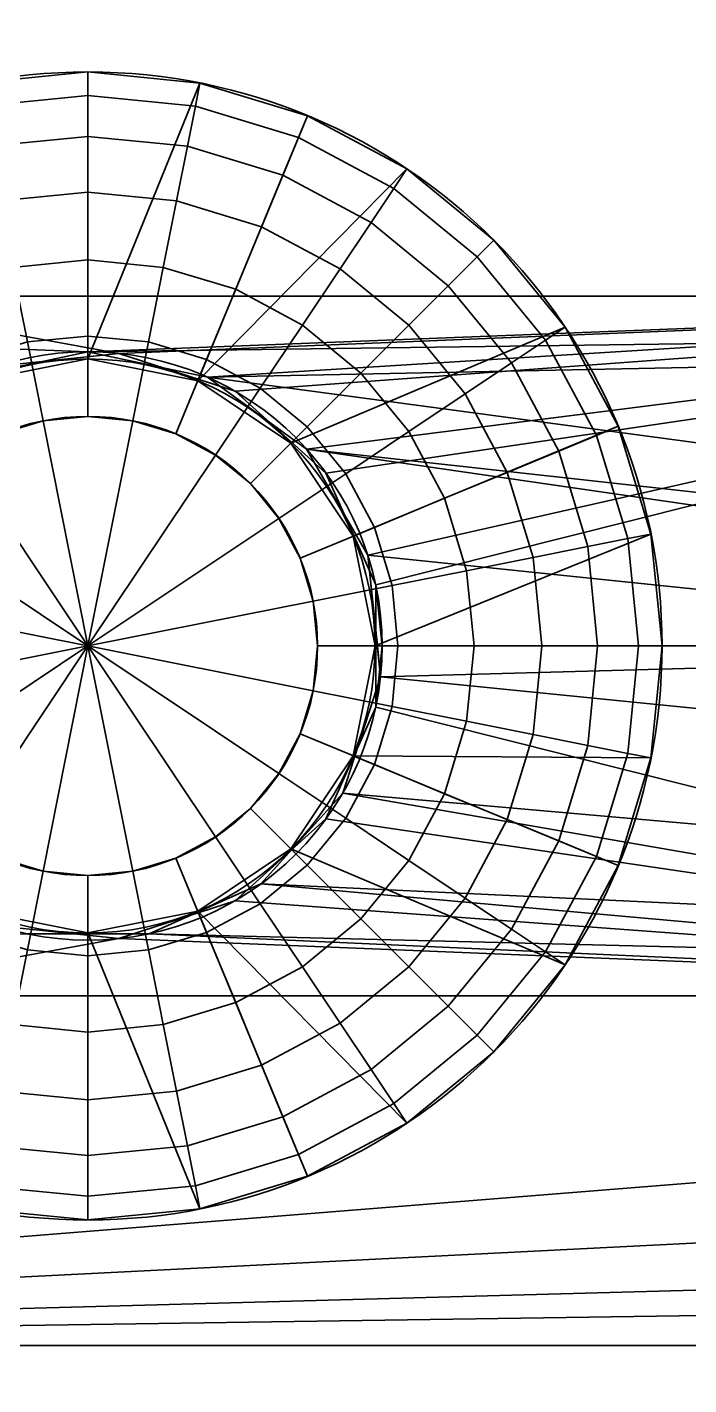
# Model space of a CAD drawing. Header units: millimetres. Extents: x 516 to 946, y 0 to 190.
# Drawn here: x 587.1 to 591.71, y 166.01 to 175.48 of the extents above; entities that cross this region are included whole.
import ezdxf

# ---------------------------------------------------------------- set-up
doc = ezdxf.new("R2010")
doc.units = ezdxf.units.MM
doc.layers.add('1', color=7, linetype='Continuous', true_color=0xffffff)

# ---------------------------------------------------------------- blocks, each defined once
blk = doc.blocks.new('UG_SURFACE_001')
at = {"layer": '1', "color": 252, "linetype": 'Continuous', "lineweight": 35}
for points in [[(70.005924, 181.404352, 3.5), (70.005924, 173.60048, 3.5), (81.981383, 173.60048, 3.5), (81.981383, 179.93395, 3.5)], [(81.981383, 179.93395, 1.5), (81.981383, 173.60048, 1.5), (70.005924, 173.60048, 1.5), (70.005924, 181.404352, 1.5)], [(70.005924, 173.60048, 3.5), (71.33729, 173.112765, 3.5), (72.185062, 173.201874, 3.5)], [(72.185062, 173.201874, 3.5), (81.981383, 173.60048, 3.5), (70.005924, 173.60048, 3.5)], [(70.005924, 173.60048, 1.5), (81.981383, 173.60048, 1.5), (72.185062, 173.201874, 1.5)], [(72.185062, 173.201874, 1.5), (71.33729, 173.112765, 1.5), (70.005924, 173.60048, 1.5)], [(81.981383, 173.60048, 3.5), (72.185062, 173.201874, 3.5), (72.995774, 172.938451, 3.5)], [(72.995774, 172.938451, 1.5), (72.185062, 173.201874, 1.5), (81.981383, 173.60048, 1.5)], [(72.995774, 172.938451, 3.5), (73.62926, 172.368065, 3.5), (81.981383, 173.60048, 3.5)], [(81.981383, 173.60048, 1.5), (73.62926, 172.368065, 1.5), (72.995774, 172.938451, 1.5)], [(81.981383, 173.60048, 3.5), (73.62926, 172.368065, 3.5), (73.97598, 171.589315, 3.5)], [(73.97598, 171.589315, 1.5), (73.62926, 172.368065, 1.5), (81.981383, 173.60048, 1.5)], [(73.97598, 171.589315, 3.5), (73.97598, 171.163097, 3.5), (81.981383, 171.163097, 3.5), (81.981383, 173.60048, 3.5)], [(81.981383, 173.60048, 1.5), (81.981383, 171.163097, 1.5), (74.020773, 171.163097, 1.5), (73.97598, 171.589315, 1.5)], [(72.185062, 173.201874, 1.5), (72.185062, 173.201874, 3.5), (71.33729, 173.112765, 3.5), (71.33729, 173.112765, 1.5)], [(72.995774, 172.938451, 1.5), (72.995774, 172.938451, 3.5), (72.185062, 173.201874, 3.5), (72.185062, 173.201874, 1.5)], [(73.62926, 172.368065, 1.5), (73.62926, 172.368065, 3.5), (72.995774, 172.938451, 3.5), (72.995774, 172.938451, 1.5)], [(73.97598, 171.589315, 1.5), (73.97598, 171.589315, 3.5), (73.62926, 172.368065, 3.5), (73.62926, 172.368065, 1.5)], [(74.020773, 171.163097, 1.5), (73.97598, 171.163097, 3.5), (73.97598, 171.589315, 3.5)], [(73.97598, 171.589315, 3.5), (73.97598, 171.589315, 1.5), (74.020773, 171.163097, 1.5)], [(81.981383, 168.725714, 3.5), (81.981383, 171.163097, 3.5), (73.97598, 171.163097, 3.5), (73.97598, 170.736879, 3.5)], [(73.97598, 170.736879, 1.5), (74.020773, 171.163097, 1.5), (81.981383, 171.163097, 1.5), (81.981383, 168.725714, 1.5)], [(74.020773, 171.163097, 1.5), (73.97598, 170.736879, 1.5), (73.97598, 170.736879, 3.5)], [(73.97598, 170.736879, 3.5), (73.97598, 171.163097, 3.5), (74.020773, 171.163097, 1.5)], [(81.981383, 168.725714, 3.5), (73.97598, 170.736879, 3.5), (73.62926, 169.958144, 3.5)], [(81.981383, 168.725714, 1.5), (73.62926, 169.958144, 1.5), (73.97598, 170.736879, 1.5)], [(73.62926, 169.958144, 1.5), (73.62926, 169.958144, 3.5), (73.97598, 170.736879, 3.5), (73.97598, 170.736879, 1.5)], [(81.981383, 168.725714, 3.5), (73.62926, 169.958144, 3.5), (72.995774, 169.387743, 3.5)], [(72.995774, 169.387743, 1.5), (73.62926, 169.958144, 1.5), (81.981383, 168.725714, 1.5)], [(72.995774, 169.387743, 1.5), (72.995774, 169.387743, 3.5), (73.62926, 169.958144, 3.5), (73.62926, 169.958144, 1.5)], [(72.995774, 169.387743, 3.5), (72.185062, 169.124335, 3.5), (81.981383, 168.725714, 3.5)], [(81.981383, 168.725714, 1.5), (72.185062, 169.124335, 1.5), (72.995774, 169.387743, 1.5)], [(72.185062, 169.124335, 1.5), (72.185062, 169.124335, 3.5), (72.995774, 169.387743, 3.5), (72.995774, 169.387743, 1.5)], [(72.185062, 169.124335, 3.5), (71.33729, 169.213429, 3.5), (70.005924, 168.725714, 3.5)], [(70.005924, 168.725714, 1.5), (71.33729, 169.213429, 1.5), (72.185062, 169.124335, 1.5)], [(71.33729, 169.213429, 1.5), (71.33729, 169.213429, 3.5), (72.185062, 169.124335, 3.5), (72.185062, 169.124335, 1.5)], [(70.005924, 168.725714, 3.5), (81.981383, 168.725714, 3.5), (72.185062, 169.124335, 3.5)], [(72.185062, 169.124335, 1.5), (81.981383, 168.725714, 1.5), (70.005924, 168.725714, 1.5)], [(81.981383, 168.725714, 3.5), (70.005924, 168.725714, 3.5), (70.005924, 166.288331, 3.5), (81.981383, 166.288331, 3.5)], [(81.981383, 166.288331, 1.5), (70.005924, 166.288331, 1.5), (70.005924, 168.725714, 1.5), (81.981383, 168.725714, 1.5)], [(81.981383, 166.288331, 3.5), (70.005924, 166.288331, 3.5), (70.005924, 164.100945, 3.5), (81.981383, 164.100945, 3.5)], [(81.981383, 164.100945, 1.5), (70.005924, 164.100945, 1.5), (70.005924, 166.288331, 1.5), (81.981383, 166.288331, 1.5)]]:
    blk.add_3dface(points, dxfattribs=at)
blk = doc.blocks.new('1стенка_MODEL')
at = {"layer": '1', "color": 252, "linetype": 'Continuous', "lineweight": 35}
blk.add_circle((71.970777, 171.1631, 1.5), 2.05, dxfattribs=at)
at = {"layer": '1', "color": 252, "linetype": 'Continuous', "lineweight": 35, "extrusion": (0, 0, -1)}
blk.add_circle((-71.970777, 171.1631, -3.5), 2.05, dxfattribs=at)
at = {"layer": '1', "color": 252, "linetype": 'Continuous', "lineweight": 35}
blk.add_blockref('UG_SURFACE_001', (0, 0), dxfattribs=at)
blk = doc.blocks.new('UG_SURFACE_002')
at = {"layer": '1', "color": 252, "linetype": 'Continuous', "lineweight": 35}
for points in [[(2.492546, 189.693958, 16.5), (121.598087, 175.06963, 3.5), (101.747163, 177.507013, 3.5)], [(2.492546, 189.693958, 16.5), (133.563325, 173.60048, 3.5), (121.598087, 175.06963, 3.5)], [(2.492546, 189.693958, 16.5), (161.549926, 170.164168, 3.5), (153.414235, 171.163097, 3.5)], [(153.414235, 171.163097, 3.5), (133.563325, 173.60048, 3.5), (2.492546, 189.693958, 16.5)], [(2.492546, 189.693958, 16.5), (181.150854, 167.757466, 3.5), (173.265159, 168.725714, 3.5)], [(173.265159, 168.725714, 3.5), (161.549926, 170.164168, 3.5), (2.492546, 189.693958, 16.5)], [(2.492546, 189.693958, 16.5), (201.001778, 165.320083, 3.5), (193.116084, 166.288331, 3.5)], [(193.116084, 166.288331, 3.5), (181.150854, 167.757466, 3.5), (2.492546, 189.693958, 16.5)], [(2.492546, 189.693958, 16.5), (220.852703, 162.882701, 3.5), (210.930929, 164.100945, 3.5)], [(210.930929, 164.100945, 3.5), (201.001778, 165.320083, 3.5), (2.492546, 189.693958, 16.5)], [(2.492546, 189.693958, 16.5), (254.704952, 158.726171, 3.5), (220.852703, 162.882701, 3.5)], [(254.704952, 158.726171, 3.5), (2.492546, 189.693958, 16.5), (7.492546, 189.08003, 21.500001), (414.399207, 139.11818, 21.500001)], [(7.492546, 187.785283, 21.500001), (414.242595, 137.84267, 21.500001), (414.399207, 139.11818, 21.500001), (7.492546, 189.08003, 21.500001)], [(414.242595, 137.84267, 21.500001), (7.489942, 187.724829, 21.497397), (7.488322, 187.517792, 21.440059)], [(414.242595, 137.84267, 21.500001), (7.492546, 187.785283, 21.500001), (7.489942, 187.724829, 21.497397)], [(2.492546, 187.540576, 6.734633), (419.101447, 136.387423, 6.734633), (419.120014, 136.538535, 7.5), (2.492546, 187.693954, 7.5)], [(413.8695, 137.183219, 20.8), (7.697187, 187.054902, 20.8), (2.492546, 187.693954, 7.5), (419.120014, 136.538535, 7.5)], [(2.492546, 187.103763, 6.085787), (419.048607, 135.957107, 6.085787), (419.101447, 136.387423, 6.734633), (2.492546, 187.540576, 6.734633)], [(414.188027, 137.579471, 21.446716), (7.488322, 187.517792, 21.440059), (7.487983, 187.474385, 21.428039)], [(414.188027, 137.579471, 21.446716), (7.487983, 187.474385, 21.428039), (7.521724, 187.286004, 21.291038)], [(7.488322, 187.517792, 21.440059), (414.188027, 137.579471, 21.446716), (414.242595, 137.84267, 21.500001)], [(414.097965, 137.36172, 21.294976), (7.521724, 187.286004, 21.291038), (7.526125, 187.261432, 21.273168)], [(7.521724, 187.286004, 21.291038), (414.097965, 137.36172, 21.294976), (414.188027, 137.579471, 21.446716)], [(414.097965, 137.36172, 21.294976), (7.526125, 187.261432, 21.273168), (7.594966, 187.123388, 21.066504)], [(2.492546, 186.450049, 5.652241), (418.969542, 135.313109, 5.652241), (419.048607, 135.957107, 6.085787), (2.492546, 187.103763, 6.085787)], [(413.986117, 137.222588, 21.067878), (7.594966, 187.123388, 21.066504), (7.599175, 187.114954, 21.053867)], [(7.594966, 187.123388, 21.066504), (413.986117, 137.222588, 21.067878), (414.097965, 137.36172, 21.294976)], [(7.599175, 187.114954, 21.053867), (7.697187, 187.054902, 20.8), (413.8695, 137.183219, 20.8)], [(413.8695, 137.183219, 20.8), (413.986117, 137.222588, 21.067878), (7.599175, 187.114954, 21.053867)], [(418.969542, 135.313109, 5.652241), (2.492546, 186.450049, 5.652241), (201.001778, 161.30507, 5.5), (220.852703, 158.867672, 5.5)], [(2.492546, 186.450049, 5.652241), (178.23121, 164.100945, 5.5), (200.118229, 161.41355, 5.5)], [(2.492546, 186.450049, 5.652241), (161.549926, 166.149139, 5.5), (178.23121, 164.100945, 5.5)], [(200.118229, 161.41355, 5.5), (201.001778, 161.30507, 5.5), (2.492546, 186.450049, 5.652241)], [(2.492546, 186.450049, 5.652241), (141.199008, 168.647915, 5.5), (160.41638, 166.288331, 5.5)], [(2.492546, 186.450049, 5.652241), (121.598087, 171.054617, 5.5), (140.565455, 168.725714, 5.5)], [(2.492546, 186.450049, 5.652241), (100.863606, 173.60048, 5.5), (101.747163, 173.492, 5.5)], [(101.747163, 173.492, 5.5), (121.598087, 171.054617, 5.5), (2.492546, 186.450049, 5.652241)], [(140.565455, 168.725714, 5.5), (141.199008, 168.647915, 5.5), (2.492546, 186.450049, 5.652241)], [(160.41638, 166.288331, 5.5), (161.549926, 166.149139, 5.5), (2.492546, 186.450049, 5.652241)], [(83.048768, 175.787866, 5.5), (100.863606, 173.60048, 5.5), (2.492546, 186.450049, 5.652241)], [(81.896238, 179.944411, 3.5), (81.896238, 173.60048, 3.5), (62.045313, 173.60048, 3.5), (62.045313, 182.381794, 3.5)], [(83.048768, 175.787866, 5.5), (62.045313, 175.787866, 5.5), (62.045313, 173.60048, 5.5), (100.863606, 173.60048, 5.5)], [(62.045313, 173.60048, 3.5), (81.896238, 173.60048, 3.5), (71.970776, 173.213094, 3.5)], [(71.970776, 173.213094, 3.5), (71.136966, 173.035875, 3.5), (62.045313, 173.60048, 3.5)], [(100.863606, 173.60048, 5.5), (62.045313, 173.60048, 5.5), (71.970776, 173.213094, 5.5)], [(62.045313, 173.60048, 5.5), (71.136966, 173.035875, 5.5), (71.970776, 173.213094, 5.5)], [(81.896238, 173.60048, 3.5), (72.804585, 173.035875, 3.5), (71.970776, 173.213094, 3.5)], [(71.970776, 173.213094, 5.5), (72.804585, 173.035875, 5.5), (100.863606, 173.60048, 5.5)], [(73.494226, 172.534823, 3.5), (72.804585, 173.035875, 3.5), (81.896238, 173.60048, 3.5)], [(100.863606, 173.60048, 5.5), (72.804585, 173.035875, 5.5), (90.987891, 170.598477, 5.5), (91.8217, 170.775712, 5.5)], [(73.920444, 171.79659, 3.5), (73.494226, 172.534823, 3.5), (81.896238, 173.60048, 3.5)], [(81.896238, 173.60048, 3.5), (81.896238, 171.163097, 3.5), (73.987022, 171.163097, 3.5), (73.920444, 171.79659, 3.5)], [(71.970776, 173.213094, 3.5), (71.970776, 173.213094, 5.5), (71.136966, 173.035875, 5.5), (71.136966, 173.035875, 3.5)], [(72.804585, 173.035875, 3.5), (72.804585, 173.035875, 5.5), (71.970776, 173.213094, 5.5), (71.970776, 173.213094, 3.5)], [(73.494226, 172.534823, 3.5), (73.494226, 172.534823, 5.5), (72.804585, 173.035875, 5.5), (72.804585, 173.035875, 3.5)], [(90.987891, 170.598477, 5.5), (72.804585, 173.035875, 5.5), (73.494226, 172.534823, 5.5)], [(73.920444, 171.79659, 3.5), (73.920444, 171.79659, 5.5), (73.494226, 172.534823, 5.5), (73.494226, 172.534823, 3.5)], [(90.29825, 170.097426, 5.5), (73.494226, 172.534823, 5.5), (73.920444, 171.79659, 5.5)], [(90.29825, 170.097426, 5.5), (90.987891, 170.598477, 5.5), (73.494226, 172.534823, 5.5)], [(74.009545, 170.948818, 5.5), (73.920444, 171.79659, 5.5), (73.920444, 171.79659, 3.5), (73.987022, 171.163097, 3.5)], [(73.920444, 171.79659, 5.5), (74.009545, 170.948818, 5.5), (89.872032, 169.359192, 5.5), (90.29825, 170.097426, 5.5)], [(73.74613, 170.138106, 3.5), (74.009545, 170.948818, 3.5), (81.896238, 171.163097, 3.5), (81.896238, 168.725714, 3.5)], [(74.009545, 170.948818, 3.5), (73.987022, 171.163097, 3.5), (81.896238, 171.163097, 3.5)], [(73.987022, 171.163097, 3.5), (74.009545, 170.948818, 3.5), (74.009545, 170.948818, 5.5)], [(73.74613, 170.138106, 3.5), (73.74613, 170.138106, 5.5), (74.009545, 170.948818, 5.5), (74.009545, 170.948818, 3.5)], [(89.805454, 168.725714, 5.5), (89.872032, 169.359192, 5.5), (74.009545, 170.948818, 5.5), (73.74613, 170.138106, 5.5)], [(73.175736, 169.504613, 3.5), (73.74613, 170.138106, 3.5), (81.896238, 168.725714, 3.5)], [(73.175736, 169.504613, 3.5), (73.175736, 169.504613, 5.5), (73.74613, 170.138106, 5.5), (73.74613, 170.138106, 3.5)], [(89.805454, 168.725714, 5.5), (73.74613, 170.138106, 5.5), (73.175736, 169.504613, 5.5)], [(411.854982, 119.865932, 5.446716), (7.670435, 169.493556, 5.446716), (7.557361, 169.278637, 5.294975), (411.920667, 119.629063, 5.294975)], [(7.670435, 169.493556, 5.446716), (75.674862, 161.41355, 5.5), (62.045313, 163.087055, 5.5)], [(7.670435, 169.493556, 5.446716), (121.598087, 155.774891, 5.5), (115.376703, 156.538785, 5.5)], [(115.376703, 156.538785, 5.5), (101.747163, 158.212274, 5.5), (7.670435, 169.493556, 5.446716)], [(101.747163, 158.212274, 5.5), (75.674862, 161.41355, 5.5), (7.670435, 169.493556, 5.446716)], [(7.670435, 169.493556, 5.446716), (141.199008, 153.368205, 5.5), (135.227636, 154.101387, 5.5)], [(135.227636, 154.101387, 5.5), (121.598087, 155.774891, 5.5), (7.670435, 169.493556, 5.446716)], [(7.670435, 169.493556, 5.446716), (155.07856, 151.664004, 5.5), (141.199008, 153.368205, 5.5)], [(7.670435, 169.493556, 5.446716), (172.89339, 149.476618, 5.5), (161.549926, 150.869414, 5.5)], [(161.549926, 150.869414, 5.5), (155.07856, 151.664004, 5.5), (7.670435, 169.493556, 5.446716)], [(7.670435, 169.493556, 5.446716), (411.854982, 119.865932, 5.446716), (216.667414, 144.101843, 5.5), (201.001778, 146.025345, 5.5)], [(201.001778, 146.025345, 5.5), (172.89339, 149.476618, 5.5), (7.670435, 169.493556, 5.446716)], [(81.896238, 168.725714, 3.5), (72.396994, 169.157892, 3.5), (73.175736, 169.504613, 3.5)], [(72.396994, 169.157892, 3.5), (72.396994, 169.157892, 5.5), (73.175736, 169.504613, 5.5), (73.175736, 169.504613, 3.5)], [(73.175736, 169.504613, 5.5), (72.396994, 169.157892, 5.5), (89.805454, 168.725714, 5.5)], [(411.920667, 119.629063, 5.294975), (7.557361, 169.278637, 5.294975), (7.481808, 169.135034, 5.067878), (411.964566, 119.470797, 5.067878)], [(411.964566, 119.470797, 5.067878), (7.481808, 169.135034, 5.067878), (7.455277, 169.084609, 4.8), (411.979973, 119.415216, 4.8)], [(7.455277, 169.084609, 4.8), (129.483774, 154.101387, 3.5), (149.334699, 151.664004, 3.5)], [(149.334699, 151.664004, 3.5), (161.549926, 150.164157, 3.5), (411.979973, 119.415216, 4.8), (7.455277, 169.084609, 4.8)], [(7.455277, 169.084609, 4.8), (101.747163, 157.507017, 3.5), (109.63285, 156.538785, 3.5)], [(7.455277, 169.084609, 4.8), (121.598087, 155.069634, 3.5), (129.483774, 154.101387, 3.5)], [(7.455277, 169.084609, 4.8), (91.818012, 158.726171, 3.5), (101.747163, 157.507017, 3.5)], [(109.63285, 156.538785, 3.5), (121.598087, 155.069634, 3.5), (7.455277, 169.084609, 4.8)], [(7.455277, 169.084609, 4.8), (81.896238, 159.9444, 3.5), (91.818012, 158.726171, 3.5)], [(7.455277, 169.084609, 4.8), (62.045313, 162.381798, 3.5), (81.896238, 159.9444, 3.5)], [(71.544558, 169.157892, 3.5), (72.396994, 169.157892, 3.5), (81.896238, 168.725714, 3.5), (62.045313, 168.725714, 3.5)], [(62.045313, 168.725714, 5.5), (89.805454, 168.725714, 5.5), (72.396994, 169.157892, 5.5), (71.544558, 169.157892, 5.5)], [(71.544558, 169.157892, 3.5), (71.544558, 169.157892, 5.5), (72.396994, 169.157892, 5.5), (72.396994, 169.157892, 3.5)], [(62.045313, 168.725714, 3.5), (81.896238, 168.725714, 3.5), (81.896238, 166.288331, 3.5), (62.045313, 166.288331, 3.5)], [(89.782931, 168.511435, 5.5), (89.805454, 168.725714, 5.5), (62.045313, 168.725714, 5.5), (62.045313, 166.288331, 5.5)], [(90.046346, 167.700708, 5.5), (89.782931, 168.511435, 5.5), (62.045313, 166.288331, 5.5)], [(90.61674, 167.06723, 5.5), (90.046346, 167.700708, 5.5), (62.045313, 166.288331, 5.5)], [(62.045313, 166.288331, 5.5), (91.395482, 166.72051, 5.5), (90.61674, 167.06723, 5.5)], [(92.247918, 166.72051, 5.5), (91.395482, 166.72051, 5.5), (62.045313, 166.288331, 5.5), (101.747163, 166.288331, 5.5)], [(62.045313, 166.288331, 3.5), (81.896238, 166.288331, 3.5), (81.896238, 164.100945, 3.5), (62.045313, 164.100945, 3.5)], [(101.747163, 164.100945, 5.5), (101.747163, 166.288331, 5.5), (62.045313, 166.288331, 5.5), (62.045313, 164.100945, 5.5)]]:
    blk.add_3dface(points, dxfattribs=at)
blk = doc.blocks.new('3пояс_верхний_MODEL')
at = {"layer": '1', "color": 252, "linetype": 'Continuous', "lineweight": 35, "extrusion": (0, 0, -1)}
blk.add_circle((-71.970777, 171.1631, -3.5), 2.05, dxfattribs=at)
at = {"layer": '1', "color": 252, "linetype": 'Continuous', "lineweight": 35, "extrusion": (2.9583e-16, 2.53862e-15, -1)}
blk.add_circle((-71.970777, 171.1631, -5.5), 2.05, dxfattribs=at)
at = {"layer": '1', "color": 252, "linetype": 'Continuous', "lineweight": 35}
blk.add_blockref('UG_SURFACE_002', (0, 0), dxfattribs=at)
blk = doc.blocks.new('UG_SURFACE_006')
at = {"layer": '1', "color": 252, "linetype": 'Continuous', "lineweight": 35}
for points in [[(0, 3.834946, -0.53909), (-0.748161, 3.761258, -0.53909), (-0.780361, 3.923141), (0, 4)], [(-0.765367, 1.847759), (0, 2), (0, 4), (-0.780361, 3.923141)], [(-0.780361, 3.923141, 4), (0, 4, 4), (0, 2, 4), (-0.765367, 1.847759, 4)], [(0, 4, 4), (-0.780361, 3.923141, 4), (-0.748161, 3.761258, 4.53909), (0, 3.834946, 4.53909)], [(0.748161, 3.761258, -0.53909), (0, 3.834946, -0.53909), (0, 4), (0.780361, 3.923141)], [(0.780361, 3.923141), (0, 4), (0, 2)], [(0, 2, 4), (0, 4, 4), (0.780361, 3.923141, 4)], [(0.780361, 3.923141, 4), (0, 4, 4), (0, 3.834946, 4.53909), (0.748161, 3.761258, 4.53909)], [(0, 2), (0.765367, 1.847759), (1.530734, 3.695518), (0.780361, 3.923141)], [(0.780361, 3.923141, 4), (1.530734, 3.695518, 4), (0.765367, 1.847759, 4), (0, 2, 4)], [(1.46757, 3.543028, -0.53909), (0.748161, 3.761258, -0.53909), (0.780361, 3.923141), (1.530734, 3.695518)], [(1.530734, 3.695518, 4), (0.780361, 3.923141, 4), (0.748161, 3.761258, 4.53909), (1.46757, 3.543028, 4.53909)], [(0, 3.550568, -1.025907), (-0.692681, 3.482345, -1.025907), (-0.748161, 3.761258, -0.53909), (0, 3.834946, -0.53909)], [(0, 3.834946, 4.53909), (-0.748161, 3.761258, 4.53909), (-0.692681, 3.482345, 5.025907), (0, 3.550568, 5.025907)], [(0.692681, 3.482345, -1.025907), (0, 3.550568, -1.025907), (0, 3.834946, -0.53909), (0.748161, 3.761258, -0.53909)], [(0.748161, 3.761258, 4.53909), (0, 3.834946, 4.53909), (0, 3.550568, 5.025907), (0.692681, 3.482345, 5.025907)], [(1.358744, 3.280297, -1.025907), (0.692681, 3.482345, -1.025907), (0.748161, 3.761258, -0.53909), (1.46757, 3.543028, -0.53909)], [(1.46757, 3.543028, 4.53909), (0.748161, 3.761258, 4.53909), (0.692681, 3.482345, 5.025907), (1.358744, 3.280297, 5.025907)], [(2.222281, 3.325878), (1.530734, 3.695518), (0.765367, 1.847759)], [(0.765367, 1.847759, 4), (1.530734, 3.695518, 4), (2.222281, 3.325878, 4)], [(2.130582, 3.188641, -0.53909), (1.46757, 3.543028, -0.53909), (1.530734, 3.695518), (2.222281, 3.325878)], [(2.222281, 3.325878, 4), (1.530734, 3.695518, 4), (1.46757, 3.543028, 4.53909), (2.130582, 3.188641, 4.53909)], [(0, 3.16205, -1.43446), (-0.616885, 3.101292, -1.43446), (-0.692681, 3.482345, -1.025907), (0, 3.550568, -1.025907)], [(0, 3.550568, 5.025907), (-0.692681, 3.482345, 5.025907), (-0.616885, 3.101292, 5.43446), (0, 3.16205, 5.43446)], [(0.616885, 3.101292, -1.43446), (0, 3.16205, -1.43446), (0, 3.550568, -1.025907), (0.692681, 3.482345, -1.025907)], [(0.692681, 3.482345, 5.025907), (0, 3.550568, 5.025907), (0, 3.16205, 5.43446), (0.616885, 3.101292, 5.43446)], [(1.97259, 2.952189, -1.025907), (1.358744, 3.280297, -1.025907), (1.46757, 3.543028, -0.53909), (2.130582, 3.188641, -0.53909)], [(2.130582, 3.188641, 4.53909), (1.46757, 3.543028, 4.53909), (1.358744, 3.280297, 5.025907), (1.97259, 2.952189, 5.025907)], [(1.210064, 2.921353, -1.43446), (0.616885, 3.101292, -1.43446), (0.692681, 3.482345, -1.025907), (1.358744, 3.280297, -1.025907)], [(1.358744, 3.280297, 5.025907), (0.692681, 3.482345, 5.025907), (0.616885, 3.101292, 5.43446), (1.210064, 2.921353, 5.43446)], [(0.765367, 1.847759), (1.414214, 1.414214), (2.828427, 2.828427), (2.222281, 3.325878)], [(2.222281, 3.325878, 4), (2.828427, 2.828427, 4), (1.414214, 1.414214, 4), (0.765367, 1.847759, 4)], [(2.711716, 2.711716, -0.53909), (2.130582, 3.188641, -0.53909), (2.222281, 3.325878), (2.828427, 2.828427)], [(2.828427, 2.828427, 4), (2.222281, 3.325878, 4), (2.130582, 3.188641, 4.53909), (2.711716, 2.711716, 4.53909)], [(1.756741, 2.629149, -1.43446), (1.210064, 2.921353, -1.43446), (1.358744, 3.280297, -1.025907), (1.97259, 2.952189, -1.025907)], [(1.97259, 2.952189, 5.025907), (1.358744, 3.280297, 5.025907), (1.210064, 2.921353, 5.43446), (1.756741, 2.629149, 5.43446)], [(0, 2.690134, -1.742935), (-0.524819, 2.638444, -1.742935), (-0.616885, 3.101292, -1.43446), (0, 3.16205, -1.43446)], [(0, 3.16205, 5.43446), (-0.616885, 3.101292, 5.43446), (-0.524819, 2.638444, 5.742935), (0, 2.690134, 5.742935)], [(0.524819, 2.638444, -1.742935), (0, 2.690134, -1.742935), (0, 3.16205, -1.43446), (0.616885, 3.101292, -1.43446)], [(0.616885, 3.101292, 5.43446), (0, 3.16205, 5.43446), (0, 2.690134, 5.742935), (0.524819, 2.638444, 5.742935)], [(2.510631, 2.510631, -1.025907), (1.97259, 2.952189, -1.025907), (2.130582, 3.188641, -0.53909), (2.711716, 2.711716, -0.53909)], [(2.711716, 2.711716, 4.53909), (2.130582, 3.188641, 4.53909), (1.97259, 2.952189, 5.025907), (2.510631, 2.510631, 5.025907)], [(1.02947, 2.48536, -1.742935), (0.524819, 2.638444, -1.742935), (0.616885, 3.101292, -1.43446), (1.210064, 2.921353, -1.43446)], [(1.210064, 2.921353, 5.43446), (0.616885, 3.101292, 5.43446), (0.524819, 2.638444, 5.742935), (1.02947, 2.48536, 5.742935)], [(2.235907, 2.235907, -1.43446), (1.756741, 2.629149, -1.43446), (1.97259, 2.952189, -1.025907), (2.510631, 2.510631, -1.025907)], [(2.510631, 2.510631, 5.025907), (1.97259, 2.952189, 5.025907), (1.756741, 2.629149, 5.43446), (2.235907, 2.235907, 5.43446)], [(1.494559, 2.236765, -1.742935), (1.02947, 2.48536, -1.742935), (1.210064, 2.921353, -1.43446), (1.756741, 2.629149, -1.43446)], [(1.756741, 2.629149, 5.43446), (1.210064, 2.921353, 5.43446), (1.02947, 2.48536, 5.742935), (1.494559, 2.236765, 5.742935)], [(3.325878, 2.222281), (2.828427, 2.828427), (1.414214, 1.414214)], [(1.414214, 1.414214, 4), (2.828427, 2.828427, 4), (3.325878, 2.222281, 4)], [(3.188641, 2.130582, -0.53909), (2.711716, 2.711716, -0.53909), (2.828427, 2.828427), (3.325878, 2.222281)], [(3.325878, 2.222281, 4), (2.828427, 2.828427, 4), (2.711716, 2.711716, 4.53909), (3.188641, 2.130582, 4.53909)], [(0, 2.160017, -1.934864), (-0.421398, 2.118513, -1.934864), (-0.524819, 2.638444, -1.742935), (0, 2.690134, -1.742935)], [(0, 2.690134, 5.742935), (-0.524819, 2.638444, 5.742935), (-0.421398, 2.118513, 5.934864), (0, 2.160017, 5.934864)], [(0.421398, 2.118513, -1.934864), (0, 2.160017, -1.934864), (0, 2.690134, -1.742935), (0.524819, 2.638444, -1.742935)], [(0.524819, 2.638444, 5.742935), (0, 2.690134, 5.742935), (0, 2.160017, 5.934864), (0.421398, 2.118513, 5.934864)], [(2.952189, 1.97259, -1.025907), (2.510631, 2.510631, -1.025907), (2.711716, 2.711716, -0.53909), (3.188641, 2.130582, -0.53909)], [(3.188641, 2.130582, 4.53909), (2.711716, 2.711716, 4.53909), (2.510631, 2.510631, 5.025907), (2.952189, 1.97259, 5.025907)], [(-0.421398, 2.118513, -1.934864), (-0.826603, 1.995595, -1.934864), (-1.02947, 2.48536, -1.742935), (-0.524819, 2.638444, -1.742935)], [(-0.524819, 2.638444, 5.742935), (-1.02947, 2.48536, 5.742935), (-0.826603, 1.995595, 5.934864), (-0.421398, 2.118513, 5.934864)], [(0.826603, 1.995595, -1.934864), (0.421398, 2.118513, -1.934864), (0.524819, 2.638444, -1.742935), (1.02947, 2.48536, -1.742935)], [(1.02947, 2.48536, 5.742935), (0.524819, 2.638444, 5.742935), (0.421398, 2.118513, 5.934864), (0.826603, 1.995595, 5.934864)], [(1.902212, 1.902212, -1.742935), (1.494559, 2.236765, -1.742935), (1.756741, 2.629149, -1.43446), (2.235907, 2.235907, -1.43446)], [(2.235907, 2.235907, 5.43446), (1.756741, 2.629149, 5.43446), (1.494559, 2.236765, 5.742935), (1.902212, 1.902212, 5.742935)], [(1.200041, 1.795988, -1.934864), (0.826603, 1.995595, -1.934864), (1.02947, 2.48536, -1.742935), (1.494559, 2.236765, -1.742935)], [(1.494559, 2.236765, 5.742935), (1.02947, 2.48536, 5.742935), (0.826603, 1.995595, 5.934864), (1.200041, 1.795988, 5.934864)], [(2.629149, 1.756741, -1.43446), (2.235907, 2.235907, -1.43446), (2.510631, 2.510631, -1.025907), (2.952189, 1.97259, -1.025907)], [(2.952189, 1.97259, 5.025907), (2.510631, 2.510631, 5.025907), (2.235907, 2.235907, 5.43446), (2.629149, 1.756741, 5.43446)], [(1.527363, 1.527363, -1.934864), (1.200041, 1.795988, -1.934864), (1.494559, 2.236765, -1.742935), (1.902212, 1.902212, -1.742935)], [(1.902212, 1.902212, 5.742935), (1.494559, 2.236765, 5.742935), (1.200041, 1.795988, 5.934864), (1.527363, 1.527363, 5.934864)], [(1.414214, 1.414214), (1.847759, 0.765367), (3.695518, 1.530734), (3.325878, 2.222281)], [(3.325878, 2.222281, 4), (3.695518, 1.530734, 4), (1.847759, 0.765367, 4), (1.414214, 1.414214, 4)], [(2.236765, 1.494559, -1.742935), (1.902212, 1.902212, -1.742935), (2.235907, 2.235907, -1.43446), (2.629149, 1.756741, -1.43446)], [(2.629149, 1.756741, 5.43446), (2.235907, 2.235907, 5.43446), (1.902212, 1.902212, 5.742935), (2.236765, 1.494559, 5.742935)], [(3.543028, 1.46757, -0.53909), (3.188641, 2.130582, -0.53909), (3.325878, 2.222281), (3.695518, 1.530734)], [(3.695518, 1.530734, 4), (3.325878, 2.222281, 4), (3.188641, 2.130582, 4.53909), (3.543028, 1.46757, 4.53909)], [(-0.312145, 1.569256, -2), (-0.612293, 1.478207, -2), (-0.826603, 1.995595, -1.934864), (-0.421398, 2.118513, -1.934864)], [(-0.421398, 2.118513, 5.934864), (-0.826603, 1.995595, 5.934864), (-0.612293, 1.478207, 6), (-0.312145, 1.569256, 6)], [(0, 1.6, -2), (-0.312145, 1.569256, -2), (-0.421398, 2.118513, -1.934864), (0, 2.160017, -1.934864)], [(0, 2.160017, 5.934864), (-0.421398, 2.118513, 5.934864), (-0.312145, 1.569256, 6), (0, 1.6, 6)], [(0.312145, 1.569256, -2), (0, 1.6, -2), (0, 2.160017, -1.934864), (0.421398, 2.118513, -1.934864)], [(0.421398, 2.118513, 5.934864), (0, 2.160017, 5.934864), (0, 1.6, 6), (0.312145, 1.569256, 6)], [(0.612293, 1.478207, -2), (0.312145, 1.569256, -2), (0.421398, 2.118513, -1.934864), (0.826603, 1.995595, -1.934864)], [(0.826603, 1.995595, 5.934864), (0.421398, 2.118513, 5.934864), (0.312145, 1.569256, 6), (0.612293, 1.478207, 6)], [(3.280297, 1.358744, -1.025907), (2.952189, 1.97259, -1.025907), (3.188641, 2.130582, -0.53909), (3.543028, 1.46757, -0.53909)], [(3.543028, 1.46757, 4.53909), (3.188641, 2.130582, 4.53909), (2.952189, 1.97259, 5.025907), (3.280297, 1.358744, 5.025907)], [(-0.765367, 1.847759), (-0.765367, 1.847759, 4), (0, 2, 4), (0, 2)], [(0, 2), (0, 2, 4), (0.765367, 1.847759, 4), (0.765367, 1.847759)], [(0.888912, 1.330351, -2), (0.612293, 1.478207, -2), (0.826603, 1.995595, -1.934864), (1.200041, 1.795988, -1.934864)], [(1.200041, 1.795988, 5.934864), (0.826603, 1.995595, 5.934864), (0.612293, 1.478207, 6), (0.888912, 1.330351, 6)], [(1.795988, 1.200041, -1.934864), (1.527363, 1.527363, -1.934864), (1.902212, 1.902212, -1.742935), (2.236765, 1.494559, -1.742935)], [(2.236765, 1.494559, 5.742935), (1.902212, 1.902212, 5.742935), (1.527363, 1.527363, 5.934864), (1.795988, 1.200041, 5.934864)], [(2.921353, 1.210064, -1.43446), (2.629149, 1.756741, -1.43446), (2.952189, 1.97259, -1.025907), (3.280297, 1.358744, -1.025907)], [(3.280297, 1.358744, 5.025907), (2.952189, 1.97259, 5.025907), (2.629149, 1.756741, 5.43446), (2.921353, 1.210064, 5.43446)], [(0.765367, 1.847759), (0.765367, 1.847759, 4), (1.414214, 1.414214, 4), (1.414214, 1.414214)], [(1.131371, 1.131371, -2), (0.888912, 1.330351, -2), (1.200041, 1.795988, -1.934864), (1.527363, 1.527363, -1.934864)], [(1.527363, 1.527363, 5.934864), (1.200041, 1.795988, 5.934864), (0.888912, 1.330351, 6), (1.131371, 1.131371, 6)], [(2.48536, 1.02947, -1.742935), (2.236765, 1.494559, -1.742935), (2.629149, 1.756741, -1.43446), (2.921353, 1.210064, -1.43446)], [(2.921353, 1.210064, 5.43446), (2.629149, 1.756741, 5.43446), (2.236765, 1.494559, 5.742935), (2.48536, 1.02947, 5.742935)], [(-0.888912, 1.330351, -2), (-0.612293, 1.478207, -2), (-0.312145, 1.569256, -2), (0, 0, -2)], [(-0.312145, 1.569256, 6), (-0.612293, 1.478207, 6), (-0.888912, 1.330351, 6), (0, 0, 6)], [(-0.312145, 1.569256, -2), (0, 1.6, -2), (0.312145, 1.569256, -2), (0, 0, -2)], [(0.312145, 1.569256, 6), (0, 1.6, 6), (-0.312145, 1.569256, 6), (0, 0, 6)], [(0.312145, 1.569256, -2), (0.612293, 1.478207, -2), (0.888912, 1.330351, -2), (0, 0, -2)], [(0.888912, 1.330351, 6), (0.612293, 1.478207, 6), (0.312145, 1.569256, 6), (0, 0, 6)], [(1.330351, 0.888912, -2), (1.131371, 1.131371, -2), (1.527363, 1.527363, -1.934864), (1.795988, 1.200041, -1.934864)], [(1.795988, 1.200041, 5.934864), (1.527363, 1.527363, 5.934864), (1.131371, 1.131371, 6), (1.330351, 0.888912, 6)], [(3.923141, 0.780361), (3.695518, 1.530734), (1.847759, 0.765367), (2, 0)], [(2, 0, 4), (1.847759, 0.765367, 4), (3.695518, 1.530734, 4), (3.923141, 0.780361, 4)], [(3.761258, 0.748161, -0.53909), (3.543028, 1.46757, -0.53909), (3.695518, 1.530734), (3.923141, 0.780361)], [(3.923141, 0.780361, 4), (3.695518, 1.530734, 4), (3.543028, 1.46757, 4.53909), (3.761258, 0.748161, 4.53909)], [(1.995595, 0.826603, -1.934864), (1.795988, 1.200041, -1.934864), (2.236765, 1.494559, -1.742935), (2.48536, 1.02947, -1.742935)], [(2.48536, 1.02947, 5.742935), (2.236765, 1.494559, 5.742935), (1.795988, 1.200041, 5.934864), (1.995595, 0.826603, 5.934864)], [(3.482345, 0.692681, -1.025907), (3.280297, 1.358744, -1.025907), (3.543028, 1.46757, -0.53909), (3.761258, 0.748161, -0.53909)], [(3.761258, 0.748161, 4.53909), (3.543028, 1.46757, 4.53909), (3.280297, 1.358744, 5.025907), (3.482345, 0.692681, 5.025907)], [(-1.330351, 0.888912, -2), (-1.131371, 1.131371, -2), (-0.888912, 1.330351, -2), (0, 0, -2)], [(-0.888912, 1.330351, 6), (-1.131371, 1.131371, 6), (-1.330351, 0.888912, 6), (0, 0, 6)], [(0.888912, 1.330351, -2), (1.131371, 1.131371, -2), (1.330351, 0.888912, -2), (0, 0, -2)], [(1.330351, 0.888912, 6), (1.131371, 1.131371, 6), (0.888912, 1.330351, 6), (0, 0, 6)], [(1.414214, 1.414214), (1.414214, 1.414214, 4), (1.847759, 0.765367, 4), (1.847759, 0.765367)], [(3.101292, 0.616885, -1.43446), (2.921353, 1.210064, -1.43446), (3.280297, 1.358744, -1.025907), (3.482345, 0.692681, -1.025907)], [(3.482345, 0.692681, 5.025907), (3.280297, 1.358744, 5.025907), (2.921353, 1.210064, 5.43446), (3.101292, 0.616885, 5.43446)], [(1.478207, 0.612293, -2), (1.330351, 0.888912, -2), (1.795988, 1.200041, -1.934864), (1.995595, 0.826603, -1.934864)], [(1.995595, 0.826603, 5.934864), (1.795988, 1.200041, 5.934864), (1.330351, 0.888912, 6), (1.478207, 0.612293, 6)], [(2.638444, 0.524819, -1.742935), (2.48536, 1.02947, -1.742935), (2.921353, 1.210064, -1.43446), (3.101292, 0.616885, -1.43446)], [(3.101292, 0.616885, 5.43446), (2.921353, 1.210064, 5.43446), (2.48536, 1.02947, 5.742935), (2.638444, 0.524819, 5.742935)], [(2.118513, 0.421398, -1.934864), (1.995595, 0.826603, -1.934864), (2.48536, 1.02947, -1.742935), (2.638444, 0.524819, -1.742935)], [(2.638444, 0.524819, 5.742935), (2.48536, 1.02947, 5.742935), (1.995595, 0.826603, 5.934864), (2.118513, 0.421398, 5.934864)], [(0, 0, -2), (-1.569256, 0.312145, -2), (-1.478207, 0.612293, -2), (-1.330351, 0.888912, -2)], [(-1.330351, 0.888912, 6), (-1.478207, 0.612293, 6), (-1.569256, 0.312145, 6), (0, 0, 6)], [(1.330351, 0.888912, -2), (1.478207, 0.612293, -2), (1.569256, 0.312145, -2), (0, 0, -2)], [(1.569256, 0.312145, 6), (1.478207, 0.612293, 6), (1.330351, 0.888912, 6), (0, 0, 6)], [(1.569256, 0.312145, -2), (1.478207, 0.612293, -2), (1.995595, 0.826603, -1.934864), (2.118513, 0.421398, -1.934864)], [(2.118513, 0.421398, 5.934864), (1.995595, 0.826603, 5.934864), (1.478207, 0.612293, 6), (1.569256, 0.312145, 6)], [(1.847759, 0.765367), (1.847759, 0.765367, 4), (2, 0, 4), (2, 0)], [(2, 0), (4, 0), (3.923141, 0.780361)], [(3.923141, 0.780361, 4), (4, 0, 4), (2, 0, 4)], [(3.834946, 0, -0.53909), (3.761258, 0.748161, -0.53909), (3.923141, 0.780361), (4, 0)], [(4, 0, 4), (3.923141, 0.780361, 4), (3.761258, 0.748161, 4.53909), (3.834946, 0, 4.53909)], [(3.16205, 0, -1.43446), (3.101292, 0.616885, -1.43446), (3.482345, 0.692681, -1.025907), (3.550568, 0, -1.025907)], [(3.550568, 0, 5.025907), (3.482345, 0.692681, 5.025907), (3.101292, 0.616885, 5.43446), (3.16205, 0, 5.43446)], [(3.550568, 0, -1.025907), (3.482345, 0.692681, -1.025907), (3.761258, 0.748161, -0.53909), (3.834946, 0, -0.53909)], [(3.834946, 0, 4.53909), (3.761258, 0.748161, 4.53909), (3.482345, 0.692681, 5.025907), (3.550568, 0, 5.025907)], [(2.690134, 0, -1.742935), (2.638444, 0.524819, -1.742935), (3.101292, 0.616885, -1.43446), (3.16205, 0, -1.43446)], [(3.16205, 0, 5.43446), (3.101292, 0.616885, 5.43446), (2.638444, 0.524819, 5.742935), (2.690134, 0, 5.742935)], [(2.160017, 0, -1.934864), (2.118513, 0.421398, -1.934864), (2.638444, 0.524819, -1.742935), (2.690134, 0, -1.742935)], [(2.690134, 0, 5.742935), (2.638444, 0.524819, 5.742935), (2.118513, 0.421398, 5.934864), (2.160017, 0, 5.934864)], [(1.6, 0, -2), (1.569256, 0.312145, -2), (2.118513, 0.421398, -1.934864), (2.160017, 0, -1.934864)], [(2.160017, 0, 5.934864), (2.118513, 0.421398, 5.934864), (1.569256, 0.312145, 6), (1.6, 0, 6)], [(-1.569256, -0.312145, -2), (-1.6, 0, -2), (-1.569256, 0.312145, -2), (0, 0, -2)], [(-1.569256, 0.312145, 6), (-1.6, 0, 6), (-1.569256, -0.312145, 6), (0, 0, 6)], [(1.569256, 0.312145, -2), (1.6, 0, -2), (1.569256, -0.312145, -2), (0, 0, -2)], [(1.569256, -0.312145, 6), (1.6, 0, 6), (1.569256, 0.312145, 6), (0, 0, 6)], [(-1.330351, -0.888912, -2), (-1.478207, -0.612293, -2), (-1.569256, -0.312145, -2), (0, 0, -2)], [(0, 0, 6), (-1.569256, -0.312145, 6), (-1.478207, -0.612293, 6), (-1.330351, -0.888912, 6)], [(-0.888912, -1.330351, -2), (-1.131371, -1.131371, -2), (-1.330351, -0.888912, -2), (0, 0, -2)], [(-1.330351, -0.888912, 6), (-1.131371, -1.131371, 6), (-0.888912, -1.330351, 6), (0, 0, 6)], [(-0.312145, -1.569256, -2), (-0.612293, -1.478207, -2), (-0.888912, -1.330351, -2), (0, 0, -2)], [(-0.888912, -1.330351, 6), (-0.612293, -1.478207, 6), (-0.312145, -1.569256, 6), (0, 0, 6)], [(0.312145, -1.569256, -2), (0, -1.6, -2), (-0.312145, -1.569256, -2), (0, 0, -2)], [(-0.312145, -1.569256, 6), (0, -1.6, 6), (0.312145, -1.569256, 6), (0, 0, 6)], [(1.569256, -0.312145, -2), (1.478207, -0.612293, -2), (1.330351, -0.888912, -2), (0, 0, -2)], [(1.330351, -0.888912, -2), (1.131371, -1.131371, -2), (0.888912, -1.330351, -2), (0, 0, -2)], [(0.888912, -1.330351, -2), (0.612293, -1.478207, -2), (0.312145, -1.569256, -2), (0, 0, -2)], [(0.312145, -1.569256, 6), (0.612293, -1.478207, 6), (0.888912, -1.330351, 6), (0, 0, 6)], [(0.888912, -1.330351, 6), (1.131371, -1.131371, 6), (1.330351, -0.888912, 6), (0, 0, 6)], [(1.330351, -0.888912, 6), (1.478207, -0.612293, 6), (1.569256, -0.312145, 6), (0, 0, 6)], [(1.569256, -0.312145, -2), (1.6, 0, -2), (2.160017, 0, -1.934864), (2.118513, -0.421398, -1.934864)], [(2.118513, -0.421398, 5.934864), (2.160017, 0, 5.934864), (1.6, 0, 6), (1.569256, -0.312145, 6)], [(3.923141, -0.780361), (4, 0), (2, 0), (1.847759, -0.765367)], [(2, 0), (2, 0, 4), (1.847759, -0.765367, 4), (1.847759, -0.765367)], [(1.847759, -0.765367, 4), (2, 0, 4), (4, 0, 4), (3.923141, -0.780361, 4)], [(2.118513, -0.421398, -1.934864), (2.160017, 0, -1.934864), (2.690134, 0, -1.742935), (2.638444, -0.524819, -1.742935)], [(2.638444, -0.524819, 5.742935), (2.690134, 0, 5.742935), (2.160017, 0, 5.934864), (2.118513, -0.421398, 5.934864)], [(2.638444, -0.524819, -1.742935), (2.690134, 0, -1.742935), (3.16205, 0, -1.43446), (3.101292, -0.616885, -1.43446)], [(3.101292, -0.616885, 5.43446), (3.16205, 0, 5.43446), (2.690134, 0, 5.742935), (2.638444, -0.524819, 5.742935)], [(3.101292, -0.616885, -1.43446), (3.16205, 0, -1.43446), (3.550568, 0, -1.025907), (3.482345, -0.692681, -1.025907)], [(3.482345, -0.692681, 5.025907), (3.550568, 0, 5.025907), (3.16205, 0, 5.43446), (3.101292, -0.616885, 5.43446)], [(3.482345, -0.692681, -1.025907), (3.550568, 0, -1.025907), (3.834946, 0, -0.53909), (3.761258, -0.748161, -0.53909)], [(3.761258, -0.748161, 4.53909), (3.834946, 0, 4.53909), (3.550568, 0, 5.025907), (3.482345, -0.692681, 5.025907)], [(3.761258, -0.748161, -0.53909), (3.834946, 0, -0.53909), (4, 0), (3.923141, -0.780361)], [(3.923141, -0.780361, 4), (4, 0, 4), (3.834946, 0, 4.53909), (3.761258, -0.748161, 4.53909)], [(1.478207, -0.612293, -2), (1.569256, -0.312145, -2), (2.118513, -0.421398, -1.934864), (1.995595, -0.826603, -1.934864)], [(1.995595, -0.826603, 5.934864), (2.118513, -0.421398, 5.934864), (1.569256, -0.312145, 6), (1.478207, -0.612293, 6)], [(1.995595, -0.826603, -1.934864), (2.118513, -0.421398, -1.934864), (2.638444, -0.524819, -1.742935), (2.48536, -1.02947, -1.742935)], [(2.48536, -1.02947, 5.742935), (2.638444, -0.524819, 5.742935), (2.118513, -0.421398, 5.934864), (1.995595, -0.826603, 5.934864)], [(2.48536, -1.02947, -1.742935), (2.638444, -0.524819, -1.742935), (3.101292, -0.616885, -1.43446), (2.921353, -1.210064, -1.43446)], [(2.921353, -1.210064, 5.43446), (3.101292, -0.616885, 5.43446), (2.638444, -0.524819, 5.742935), (2.48536, -1.02947, 5.742935)], [(1.330351, -0.888912, -2), (1.478207, -0.612293, -2), (1.995595, -0.826603, -1.934864), (1.795988, -1.200041, -1.934864)], [(1.795988, -1.200041, 5.934864), (1.995595, -0.826603, 5.934864), (1.478207, -0.612293, 6), (1.330351, -0.888912, 6)], [(2.921353, -1.210064, -1.43446), (3.101292, -0.616885, -1.43446), (3.482345, -0.692681, -1.025907), (3.280297, -1.358744, -1.025907)], [(3.280297, -1.358744, 5.025907), (3.482345, -0.692681, 5.025907), (3.101292, -0.616885, 5.43446), (2.921353, -1.210064, 5.43446)], [(3.280297, -1.358744, -1.025907), (3.482345, -0.692681, -1.025907), (3.761258, -0.748161, -0.53909), (3.543028, -1.46757, -0.53909)], [(3.543028, -1.46757, 4.53909), (3.761258, -0.748161, 4.53909), (3.482345, -0.692681, 5.025907), (3.280297, -1.358744, 5.025907)], [(3.543028, -1.46757, -0.53909), (3.761258, -0.748161, -0.53909), (3.923141, -0.780361), (3.695518, -1.530734)], [(3.695518, -1.530734, 4), (3.923141, -0.780361, 4), (3.761258, -0.748161, 4.53909), (3.543028, -1.46757, 4.53909)], [(3.325878, -2.222281), (3.695518, -1.530734), (1.847759, -0.765367), (1.414214, -1.414214)], [(1.847759, -0.765367), (1.847759, -0.765367, 4), (1.414214, -1.414214, 4), (1.414214, -1.414214)], [(1.414214, -1.414214, 4), (1.847759, -0.765367, 4), (3.695518, -1.530734, 4), (3.325878, -2.222281, 4)], [(1.795988, -1.200041, -1.934864), (1.995595, -0.826603, -1.934864), (2.48536, -1.02947, -1.742935), (2.236765, -1.494559, -1.742935)], [(2.236765, -1.494559, 5.742935), (2.48536, -1.02947, 5.742935), (1.995595, -0.826603, 5.934864), (1.795988, -1.200041, 5.934864)], [(1.847759, -0.765367), (3.695518, -1.530734), (3.923141, -0.780361)], [(3.923141, -0.780361, 4), (3.695518, -1.530734, 4), (1.847759, -0.765367, 4)], [(1.131371, -1.131371, -2), (1.330351, -0.888912, -2), (1.795988, -1.200041, -1.934864), (1.527363, -1.527363, -1.934864)], [(1.527363, -1.527363, 5.934864), (1.795988, -1.200041, 5.934864), (1.330351, -0.888912, 6), (1.131371, -1.131371, 6)], [(2.236765, -1.494559, -1.742935), (2.48536, -1.02947, -1.742935), (2.921353, -1.210064, -1.43446), (2.629149, -1.756741, -1.43446)], [(2.629149, -1.756741, 5.43446), (2.921353, -1.210064, 5.43446), (2.48536, -1.02947, 5.742935), (2.236765, -1.494559, 5.742935)], [(0.888912, -1.330351, -2), (1.131371, -1.131371, -2), (1.527363, -1.527363, -1.934864), (1.200041, -1.795988, -1.934864)], [(1.200041, -1.795988, 5.934864), (1.527363, -1.527363, 5.934864), (1.131371, -1.131371, 6), (0.888912, -1.330351, 6)], [(1.527363, -1.527363, -1.934864), (1.795988, -1.200041, -1.934864), (2.236765, -1.494559, -1.742935), (1.902212, -1.902212, -1.742935)], [(1.902212, -1.902212, 5.742935), (2.236765, -1.494559, 5.742935), (1.795988, -1.200041, 5.934864), (1.527363, -1.527363, 5.934864)], [(2.629149, -1.756741, -1.43446), (2.921353, -1.210064, -1.43446), (3.280297, -1.358744, -1.025907), (2.952189, -1.97259, -1.025907)], [(2.952189, -1.97259, 5.025907), (3.280297, -1.358744, 5.025907), (2.921353, -1.210064, 5.43446), (2.629149, -1.756741, 5.43446)], [(0.612293, -1.478207, -2), (0.888912, -1.330351, -2), (1.200041, -1.795988, -1.934864), (0.826603, -1.995595, -1.934864)], [(0.826603, -1.995595, 5.934864), (1.200041, -1.795988, 5.934864), (0.888912, -1.330351, 6), (0.612293, -1.478207, 6)], [(2.222281, -3.325878), (2.828427, -2.828427), (1.414214, -1.414214), (0.765367, -1.847759)], [(1.414214, -1.414214), (1.414214, -1.414214, 4), (0.765367, -1.847759, 4), (0.765367, -1.847759)], [(0.765367, -1.847759, 4), (1.414214, -1.414214, 4), (2.828427, -2.828427, 4), (2.222281, -3.325878, 4)], [(1.414214, -1.414214), (2.828427, -2.828427), (3.325878, -2.222281)], [(3.325878, -2.222281, 4), (2.828427, -2.828427, 4), (1.414214, -1.414214, 4)], [(2.952189, -1.97259, -1.025907), (3.280297, -1.358744, -1.025907), (3.543028, -1.46757, -0.53909), (3.188641, -2.130582, -0.53909)], [(3.188641, -2.130582, 4.53909), (3.543028, -1.46757, 4.53909), (3.280297, -1.358744, 5.025907), (2.952189, -1.97259, 5.025907)], [(-0.612293, -1.478207, -2), (-0.312145, -1.569256, -2), (-0.421398, -2.118513, -1.934864), (-0.826603, -1.995595, -1.934864)], [(-0.826603, -1.995595, 5.934864), (-0.421398, -2.118513, 5.934864), (-0.312145, -1.569256, 6), (-0.612293, -1.478207, 6)], [(0.312145, -1.569256, -2), (0.612293, -1.478207, -2), (0.826603, -1.995595, -1.934864), (0.421398, -2.118513, -1.934864)], [(0.421398, -2.118513, 5.934864), (0.826603, -1.995595, 5.934864), (0.612293, -1.478207, 6), (0.312145, -1.569256, 6)], [(1.902212, -1.902212, -1.742935), (2.236765, -1.494559, -1.742935), (2.629149, -1.756741, -1.43446), (2.235907, -2.235907, -1.43446)], [(2.235907, -2.235907, 5.43446), (2.629149, -1.756741, 5.43446), (2.236765, -1.494559, 5.742935), (1.902212, -1.902212, 5.742935)], [(3.188641, -2.130582, -0.53909), (3.543028, -1.46757, -0.53909), (3.695518, -1.530734), (3.325878, -2.222281)], [(3.325878, -2.222281, 4), (3.695518, -1.530734, 4), (3.543028, -1.46757, 4.53909), (3.188641, -2.130582, 4.53909)], [(-0.312145, -1.569256, -2), (0, -1.6, -2), (0, -2.160017, -1.934864), (-0.421398, -2.118513, -1.934864)], [(-0.421398, -2.118513, 5.934864), (0, -2.160017, 5.934864), (0, -1.6, 6), (-0.312145, -1.569256, 6)], [(0, -1.6, -2), (0.312145, -1.569256, -2), (0.421398, -2.118513, -1.934864), (0, -2.160017, -1.934864)], [(0, -2.160017, 5.934864), (0.421398, -2.118513, 5.934864), (0.312145, -1.569256, 6), (0, -1.6, 6)], [(1.200041, -1.795988, -1.934864), (1.527363, -1.527363, -1.934864), (1.902212, -1.902212, -1.742935), (1.494559, -2.236765, -1.742935)], [(1.494559, -2.236765, 5.742935), (1.902212, -1.902212, 5.742935), (1.527363, -1.527363, 5.934864), (1.200041, -1.795988, 5.934864)], [(0.826603, -1.995595, -1.934864), (1.200041, -1.795988, -1.934864), (1.494559, -2.236765, -1.742935), (1.02947, -2.48536, -1.742935)], [(1.02947, -2.48536, 5.742935), (1.494559, -2.236765, 5.742935), (1.200041, -1.795988, 5.934864), (0.826603, -1.995595, 5.934864)], [(2.235907, -2.235907, -1.43446), (2.629149, -1.756741, -1.43446), (2.952189, -1.97259, -1.025907), (2.510631, -2.510631, -1.025907)], [(2.510631, -2.510631, 5.025907), (2.952189, -1.97259, 5.025907), (2.629149, -1.756741, 5.43446), (2.235907, -2.235907, 5.43446)], [(-0.780361, -3.923141), (0, -4), (0, -2), (-0.765367, -1.847759)], [(-0.765367, -1.847759, 4), (0, -2, 4), (0, -4, 4), (-0.780361, -3.923141, 4)], [(0, -2), (0, -2, 4), (-0.765367, -1.847759, 4), (-0.765367, -1.847759)], [(0.780361, -3.923141), (1.530734, -3.695518), (0.765367, -1.847759), (0, -2)], [(0.765367, -1.847759), (0.765367, -1.847759, 4), (0, -2, 4), (0, -2)], [(0, -2, 4), (0.765367, -1.847759, 4), (1.530734, -3.695518, 4), (0.780361, -3.923141, 4)], [(0.765367, -1.847759), (1.530734, -3.695518), (2.222281, -3.325878)], [(2.222281, -3.325878, 4), (1.530734, -3.695518, 4), (0.765367, -1.847759, 4)], [(1.494559, -2.236765, -1.742935), (1.902212, -1.902212, -1.742935), (2.235907, -2.235907, -1.43446), (1.756741, -2.629149, -1.43446)], [(1.756741, -2.629149, 5.43446), (2.235907, -2.235907, 5.43446), (1.902212, -1.902212, 5.742935), (1.494559, -2.236765, 5.742935)], [(2.510631, -2.510631, -1.025907), (2.952189, -1.97259, -1.025907), (3.188641, -2.130582, -0.53909), (2.711716, -2.711716, -0.53909)], [(2.711716, -2.711716, 4.53909), (3.188641, -2.130582, 4.53909), (2.952189, -1.97259, 5.025907), (2.510631, -2.510631, 5.025907)], [(-0.826603, -1.995595, -1.934864), (-0.421398, -2.118513, -1.934864), (-0.524819, -2.638444, -1.742935), (-1.02947, -2.48536, -1.742935)], [(-1.02947, -2.48536, 5.742935), (-0.524819, -2.638444, 5.742935), (-0.421398, -2.118513, 5.934864), (-0.826603, -1.995595, 5.934864)], [(0, -2), (0, -4), (0.780361, -3.923141)], [(0.780361, -3.923141, 4), (0, -4, 4), (0, -2, 4)], [(0.421398, -2.118513, -1.934864), (0.826603, -1.995595, -1.934864), (1.02947, -2.48536, -1.742935), (0.524819, -2.638444, -1.742935)], [(0.524819, -2.638444, 5.742935), (1.02947, -2.48536, 5.742935), (0.826603, -1.995595, 5.934864), (0.421398, -2.118513, 5.934864)], [(-0.421398, -2.118513, -1.934864), (0, -2.160017, -1.934864), (0, -2.690134, -1.742935), (-0.524819, -2.638444, -1.742935)], [(-0.524819, -2.638444, 5.742935), (0, -2.690134, 5.742935), (0, -2.160017, 5.934864), (-0.421398, -2.118513, 5.934864)], [(0, -2.160017, -1.934864), (0.421398, -2.118513, -1.934864), (0.524819, -2.638444, -1.742935), (0, -2.690134, -1.742935)], [(0, -2.690134, 5.742935), (0.524819, -2.638444, 5.742935), (0.421398, -2.118513, 5.934864), (0, -2.160017, 5.934864)], [(2.711716, -2.711716, -0.53909), (3.188641, -2.130582, -0.53909), (3.325878, -2.222281), (2.828427, -2.828427)], [(2.828427, -2.828427, 4), (3.325878, -2.222281, 4), (3.188641, -2.130582, 4.53909), (2.711716, -2.711716, 4.53909)], [(1.02947, -2.48536, -1.742935), (1.494559, -2.236765, -1.742935), (1.756741, -2.629149, -1.43446), (1.210064, -2.921353, -1.43446)], [(1.210064, -2.921353, 5.43446), (1.756741, -2.629149, 5.43446), (1.494559, -2.236765, 5.742935), (1.02947, -2.48536, 5.742935)], [(1.756741, -2.629149, -1.43446), (2.235907, -2.235907, -1.43446), (2.510631, -2.510631, -1.025907), (1.97259, -2.952189, -1.025907)], [(1.97259, -2.952189, 5.025907), (2.510631, -2.510631, 5.025907), (2.235907, -2.235907, 5.43446), (1.756741, -2.629149, 5.43446)], [(0.524819, -2.638444, -1.742935), (1.02947, -2.48536, -1.742935), (1.210064, -2.921353, -1.43446), (0.616885, -3.101292, -1.43446)], [(0.616885, -3.101292, 5.43446), (1.210064, -2.921353, 5.43446), (1.02947, -2.48536, 5.742935), (0.524819, -2.638444, 5.742935)], [(1.97259, -2.952189, -1.025907), (2.510631, -2.510631, -1.025907), (2.711716, -2.711716, -0.53909), (2.130582, -3.188641, -0.53909)], [(2.130582, -3.188641, 4.53909), (2.711716, -2.711716, 4.53909), (2.510631, -2.510631, 5.025907), (1.97259, -2.952189, 5.025907)], [(-0.524819, -2.638444, -1.742935), (0, -2.690134, -1.742935), (0, -3.16205, -1.43446), (-0.616885, -3.101292, -1.43446)], [(-0.616885, -3.101292, 5.43446), (0, -3.16205, 5.43446), (0, -2.690134, 5.742935), (-0.524819, -2.638444, 5.742935)], [(0, -2.690134, -1.742935), (0.524819, -2.638444, -1.742935), (0.616885, -3.101292, -1.43446), (0, -3.16205, -1.43446)], [(0, -3.16205, 5.43446), (0.616885, -3.101292, 5.43446), (0.524819, -2.638444, 5.742935), (0, -2.690134, 5.742935)], [(1.210064, -2.921353, -1.43446), (1.756741, -2.629149, -1.43446), (1.97259, -2.952189, -1.025907), (1.358744, -3.280297, -1.025907)], [(1.358744, -3.280297, 5.025907), (1.97259, -2.952189, 5.025907), (1.756741, -2.629149, 5.43446), (1.210064, -2.921353, 5.43446)], [(2.130582, -3.188641, -0.53909), (2.711716, -2.711716, -0.53909), (2.828427, -2.828427), (2.222281, -3.325878)], [(2.222281, -3.325878, 4), (2.828427, -2.828427, 4), (2.711716, -2.711716, 4.53909), (2.130582, -3.188641, 4.53909)], [(0.616885, -3.101292, -1.43446), (1.210064, -2.921353, -1.43446), (1.358744, -3.280297, -1.025907), (0.692681, -3.482345, -1.025907)], [(0.692681, -3.482345, 5.025907), (1.358744, -3.280297, 5.025907), (1.210064, -2.921353, 5.43446), (0.616885, -3.101292, 5.43446)], [(1.358744, -3.280297, -1.025907), (1.97259, -2.952189, -1.025907), (2.130582, -3.188641, -0.53909), (1.46757, -3.543028, -0.53909)], [(1.46757, -3.543028, 4.53909), (2.130582, -3.188641, 4.53909), (1.97259, -2.952189, 5.025907), (1.358744, -3.280297, 5.025907)], [(-0.616885, -3.101292, -1.43446), (0, -3.16205, -1.43446), (0, -3.550568, -1.025907), (-0.692681, -3.482345, -1.025907)], [(-0.692681, -3.482345, 5.025907), (0, -3.550568, 5.025907), (0, -3.16205, 5.43446), (-0.616885, -3.101292, 5.43446)], [(0, -3.16205, -1.43446), (0.616885, -3.101292, -1.43446), (0.692681, -3.482345, -1.025907), (0, -3.550568, -1.025907)], [(0, -3.550568, 5.025907), (0.692681, -3.482345, 5.025907), (0.616885, -3.101292, 5.43446), (0, -3.16205, 5.43446)], [(1.46757, -3.543028, -0.53909), (2.130582, -3.188641, -0.53909), (2.222281, -3.325878), (1.530734, -3.695518)], [(1.530734, -3.695518, 4), (2.222281, -3.325878, 4), (2.130582, -3.188641, 4.53909), (1.46757, -3.543028, 4.53909)], [(0.692681, -3.482345, -1.025907), (1.358744, -3.280297, -1.025907), (1.46757, -3.543028, -0.53909), (0.748161, -3.761258, -0.53909)], [(0.748161, -3.761258, 4.53909), (1.46757, -3.543028, 4.53909), (1.358744, -3.280297, 5.025907), (0.692681, -3.482345, 5.025907)], [(-0.692681, -3.482345, -1.025907), (0, -3.550568, -1.025907), (0, -3.834946, -0.53909), (-0.748161, -3.761258, -0.53909)], [(-0.748161, -3.761258, 4.53909), (0, -3.834946, 4.53909), (0, -3.550568, 5.025907), (-0.692681, -3.482345, 5.025907)], [(0, -3.550568, -1.025907), (0.692681, -3.482345, -1.025907), (0.748161, -3.761258, -0.53909), (0, -3.834946, -0.53909)], [(0, -3.834946, 4.53909), (0.748161, -3.761258, 4.53909), (0.692681, -3.482345, 5.025907), (0, -3.550568, 5.025907)], [(0.748161, -3.761258, -0.53909), (1.46757, -3.543028, -0.53909), (1.530734, -3.695518), (0.780361, -3.923141)], [(0.780361, -3.923141, 4), (1.530734, -3.695518, 4), (1.46757, -3.543028, 4.53909), (0.748161, -3.761258, 4.53909)], [(-0.748161, -3.761258, -0.53909), (0, -3.834946, -0.53909), (0, -4), (-0.780361, -3.923141)], [(-0.780361, -3.923141, 4), (0, -4, 4), (0, -3.834946, 4.53909), (-0.748161, -3.761258, 4.53909)], [(0, -3.834946, -0.53909), (0.748161, -3.761258, -0.53909), (0.780361, -3.923141), (0, -4)], [(0, -4, 4), (0.780361, -3.923141, 4), (0.748161, -3.761258, 4.53909), (0, -3.834946, 4.53909)]]:
    blk.add_3dface(points, dxfattribs=at)
blk = doc.blocks.new('заклёпка9(4-10-1)_заклёпанная_MODEL')
at = {"layer": '1', "color": 252, "linetype": 'Continuous', "lineweight": 35, "extrusion": (0, 0, -1)}
for centre, radius in [((0, 0), 4), ((0, 0, -4), 4), ((0, 0), 2), ((0, 0, -4), 2), ((0, 0, -6), 1.6), ((0, 0, 2), 1.6)]:
    blk.add_circle(centre, radius, dxfattribs=at)
at = {"layer": '1', "color": 252, "linetype": 'Continuous', "lineweight": 35}
blk.add_blockref('UG_SURFACE_006', (0, 0), dxfattribs=at)

msp = doc.modelspace()

# ---------------------------------------------------------------- block references
at = {"layer": '1', "color": 163, "linetype": 'Continuous', "lineweight": 70}
for name, p in [('1стенка_MODEL', (515.550342, 0)), ('3пояс_верхний_MODEL', (515.550342, 0)), ('заклёпка9(4-10-1)_заклёпанная_MODEL', (587.521119, 171.1631, 1.5))]:
    msp.add_blockref(name, p, dxfattribs=at)

doc.saveas('drawing.dxf')
